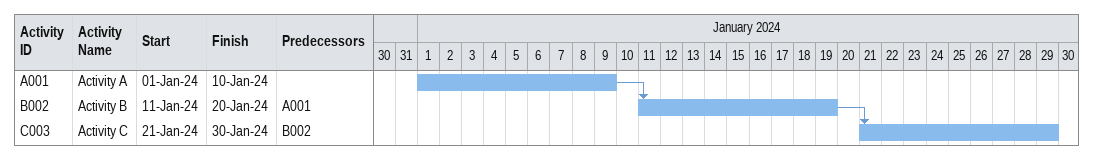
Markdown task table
| ID | Task | Start | Finish | Predecessors |
|---|---|---|---|---|
| A001 | Activity A | 2024-01-01 | 2024-01-10 |  |
| B002 | Activity B | 2024-01-11 | 2024-01-20 | A001 |
| C003 | Activity C | 2024-01-21 | 2024-01-30 | B002 |
